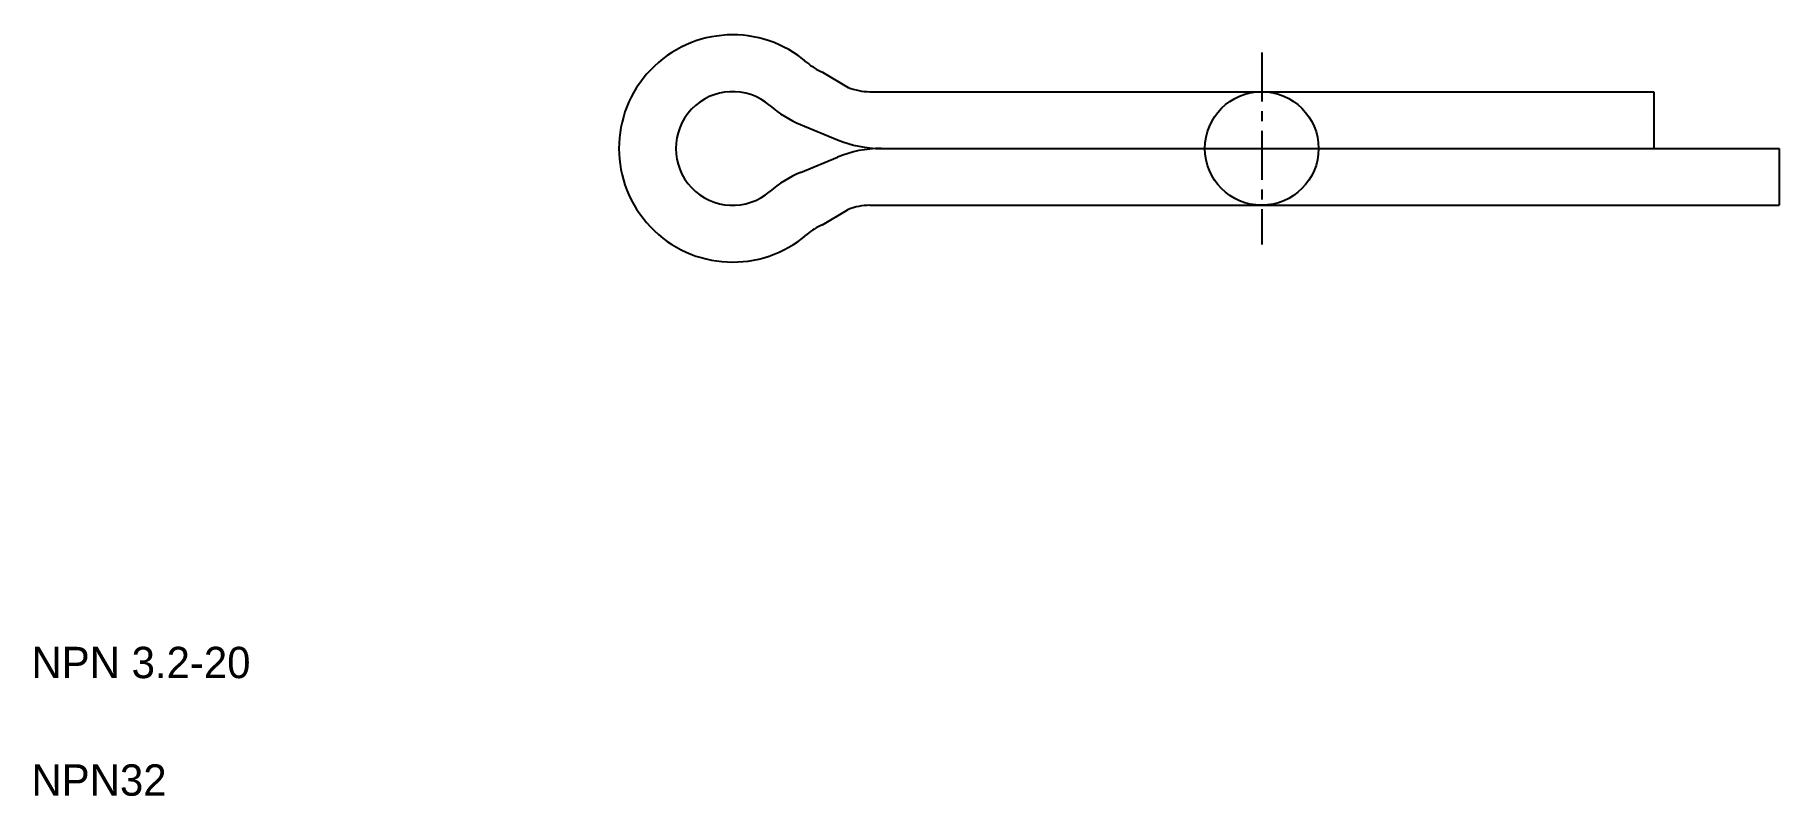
# Model space of a CAD drawing. Extents: x 2.1 to 46.6, y 2 to 21.4.
import ezdxf

# ---------------------------------------------------------------- set-up
doc = ezdxf.new("R2010")
doc.units = 0
doc.linetypes.add('CENTER', pattern=[2, 1.25, -0.25, 0.25, -0.25])
doc.layers.get('0').update_dxf_attribs({"linetype": 'CONTINUOUS'})
doc.layers.add('CENTER', color=1, linetype='CENTER')

msp = doc.modelspace()

# ---------------------------------------------------------------- linework, layer by layer
at = {"color": 7, "linetype": 'CONTINUOUS'}
for p, q in [((22.18, 20.473), (22.836, 20.081)), ((23.391, 19.971), (43.391, 19.971)), ((43.391, 19.971), (43.391, 18.521)), ((21.625, 19.133), (22.57, 18.742)), ((21.625, 17.909), (22.57, 18.3)), ((23.68, 18.521), (46.591, 18.521)), ((29.408, 18.521), (29.408, 18.521)), ((35.136, 18.521), (35.136, 18.521)), ((46.591, 18.521), (46.591, 17.071)), ((22.18, 16.569), (22.836, 16.96)), ((22.18, 16.569), (22.836, 16.96)), ((23.391, 17.071), (46.591, 17.071))]:
    msp.add_line(p, q, dxfattribs=at)
at = {"color": 3, "linetype": 'CONTINUOUS'}
msp.add_circle((33.391, 18.521), 1.45, dxfattribs=at)
at = {"color": 7, "linetype": 'CONTINUOUS'}
for centre, radius, start, end in [((19.891, 18.521), 2.9, 49.1669, 310.8331), ((22.736, 21.812), 1.45, 229.167, 247.4915), ((23.391, 21.421), 1.45, 247.4915, 270), ((19.891, 18.521), 1.45, 49.1669, 310.8331), ((22.736, 21.812), 2.9, 229.167, 247.4915), ((23.68, 21.421), 2.9, 247.4915, 270), ((23.68, 15.621), 2.9, 90, 112.5085), ((22.736, 15.23), 2.9, 112.5085, 130.833), ((23.391, 15.621), 1.45, 90, 112.5085), ((22.736, 15.23), 1.45, 112.5085, 130.833)]:
    msp.add_arc(centre, radius, start, end, dxfattribs=at)
at = {"layer": 'CENTER', "color": 1, "linetype": 'CENTER'}
msp.add_line((33.391, 20.971), (33.391, 16.071), dxfattribs=at)

# ---------------------------------------------------------------- texts
at = {"color": 7, "linetype": 'CONTINUOUS'}
for s, p in [('NPN 3.2-20', (2, 5)), ('NPN32', (2, 2))]:
    msp.add_text(s, height=0.8, dxfattribs=at).set_placement(p)

doc.saveas('drawing.dxf')
